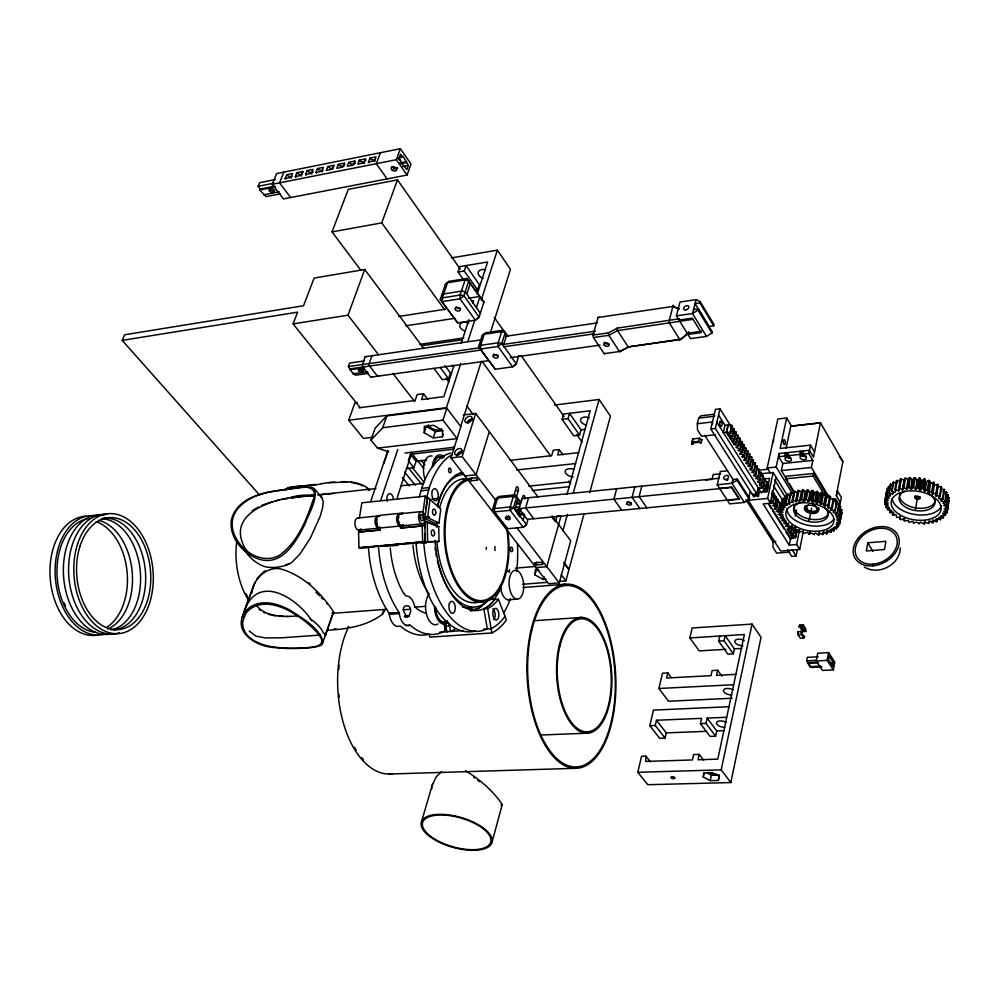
<?xml version="1.0" encoding="UTF-8"?>
<svg xmlns="http://www.w3.org/2000/svg" width="999" height="999" viewBox="0 0 999 999"><rect width="100%" height="100%" fill="white"/><g stroke="black" fill="none" stroke-linecap="round" stroke-linejoin="round"><path stroke-width="1.5" d="M933.653 520.017L933.228 522.652C926.947 519.118 930.569 525.749 924.55 521.977C924.987 527.435 920.017 518.718 919.579 523.913C917.119 522.015 916.12 521.715 913.573 523.314C913.236 518.119 908.141 525.611 908.491 520.404C905.406 520.954 904.407 521.391 903.358 518.631C898.675 522.19 901.872 515.946 898.538 517.282C893.88 518.843 899.387 512.849 893.243 515.359L892.432 514.86L892.969 511.788M424.213 432.729L424.3 426.411L433.504 425.262L442.582 430.482L442.407 436.8L433.241 437.912L424.213 432.729L426.273 426.423L435.289 431.593L442.919 430.656M783.628 500.774L782.117 500.761C781.118 506.193 776.91 513.199 783.004 514.76C778.833 514.51 779.982 516.558 783.441 516.583C775.911 520.029 789.747 517.832 782.642 520.716C791.283 520.966 780.731 524.825 788.711 523.851C785.589 528.796 794.467 523.688 791.295 528.184C796.678 527.01 794.33 531.568 799.512 530.032C798.101 534.79 803.521 529.033 803.596 532.267C804.545 535.476 808.016 529.395 808.616 534.253C810.976 532.367 811.9 533.166 814.322 534.777C815.022 529.045 819.917 539.997 819.442 531.843M424.662 527.909L424.812 522.302A4.583 2.46 84.4 0 1 422.477 525.924L400.337 527.996L400.424 525.024M438.998 541.458L425.137 541.733L424.837 521.353L438.748 526.635L438.998 541.458L423.726 542.045M427.297 522.29L427.597 541.683L364.061 547.602M725.973 649.313L699.213 650.898L689.859 637.924L692.145 627.984L752.035 624.088L761.051 637.312L730.831 782.554L647.839 784.715L637.787 772.289L641.558 756.28L645.928 756.131L645.779 761.425L692.444 759.939L693.631 754.557L699.25 754.37L703.658 760.127M422.215 525.861L422.664 541.795L425.137 541.733L424.712 533.616M368.456 547.502L358.978 547.727L358.591 532.067L380.244 530.044L380.07 527.022M424.975 518.543L435.114 523.389L438.961 523.014L440.784 509.14L427.684 497.34L425.849 508.628M818.88 534.777L818.943 532.904L822.339 534.552L823.226 534.428L822.789 532.43L823.75 532.242L826.473 533.791L827.272 533.578L826.31 531.568L827.184 531.281L830.918 532.33L829.445 530.357L830.206 529.982L834.04 530.706L832.117 528.821L832.729 528.359L836.588 528.746L834.24 526.997L838.149 526.972L836.063 524.325L839.497 524.525L841.857 512.787L840.771 511.788M438.961 523.014L422.652 515.184L425.249 496.128L361.85 502.822L359.515 517.245M892.432 514.86C898.163 511.413 885.214 513.861 891.72 510.951C887.874 508.966 886.188 511.238 889.46 507.742C881.031 507.654 893.556 504.932 885.014 504.345C893.456 502.522 880.918 501.835 886.613 500.749C892.669 500.536 879.42 497.739 889.235 498.014C881.88 493.244 893.581 497.914 890.084 494.855C885.788 491.096 896.378 496.478 892.244 491.246C898.825 495.154 892.382 486.675 898.625 490.909C899.637 489.597 898.563 486.663 902.309 489.86L903.396 489.685L903.034 487.537L907.492 489.135L907.704 487.037L908.703 487C909.927 488.823 912.174 490.109 912.537 487.075L916.245 489.273L917.819 479.957L919.068 478.184L920.179 478.259L918.605 487.587L919.492 489.697L920.678 489.96L922.239 480.644L924.087 478.996L925.099 479.233C925.886 482.205 921.14 489.335 924.999 491.046L926.548 481.718C929.669 478.583 929.245 482.017 930.631 483.154L934.252 482.43L931.917 493.718L935.938 493.444L936.737 493.918L935.376 495.741L939.559 495.829L940.234 496.353L938.411 497.939L939.072 498.588L943.131 499.013L944.629 489.672L940.646 489.26M934.24 482.517L933.453 484.39L934.402 484.927L938.261 484.577L936.737 493.918M431.718 788.935L431.843 787.249M425.224 514.797L425.124 516.371L427.572 498.226L425.249 496.128M444.992 623.201C447.39 625.699 443.431 630.394 446.878 631.78L445.379 623.339M323.301 642.494C319.405 627.297 302.51 618.618 290.284 610.314A43.581 29.371 37.3 0 0 282.655 606.63L280.082 605.656A42.358 29.733 41.5 0 0 248.813 608.116L247.327 609.402A43.594 29.371 37.3 0 0 243.719 613.923C232.979 633.816 259.103 647.577 275.899 647.627A43.744 9.091 5 0 0 284.303 648.314L287.088 648.451A42.47 6.593 2.7 0 0 317.994 646.39L319.243 645.978A43.744 9.091 5 0 0 322.015 644.53L333.604 611.95C321.328 592.994 302.247 574.5 279.72 568.681A33.654 26.923 68.8 0 0 270.554 569.505C262.475 572.027 256.144 578.783 253.296 586.65L242.158 617.245M800.873 499.612L802.422 491.995L798.076 490.484L796.203 499.575L796.69 501.648L792.944 500.249L792.132 500.474L793.144 502.547L788.511 501.785L790.022 503.808L789.272 504.208L786.013 503.096L785.414 503.484L787.399 505.394L783.403 505.057L782.941 505.506L785.339 507.267L781.143 507.804L783.89 509.378L783.616 509.977L780.219 509.79L782.979 512.312L779.707 512.45M798.076 490.484L798.551 492.557L794.018 491.396L792.132 500.474M888.036 491.533L886.575 492.307M546.078 579.208L543.156 579.445L534.927 574.85L535.439 569.517L538.374 569.268M900.286 547.939C899.887 565.009 878.695 575.774 864.31 567.045M251.948 592.882L252.21 590.821M933.228 522.652L932.354 520.579L936.35 521.653L937.124 521.353L935.726 519.318L936.55 518.931L940.521 519.667L938.623 517.719L939.31 517.245L943.318 517.632L940.971 515.821L945.466 515.284L942.719 513.673L943.081 513.061L946.665 513.261L943.818 511.313L947.576 509.94L944.23 508.816L947.464 507.055L943.755 505.531L946.84 504.732L948.313 495.417L945.903 494.418M948.925 500.574L948.838 501.236M907.716 487.799C911.263 484.415 908.403 476.323 904.682 478.996M796.203 499.575L799.462 501.186C801.023 498.913 801.673 499.413 804.67 500.998C803.87 485.889 813.486 487.524 807.791 501.161C812.025 501.048 810.201 492.857 811.912 490.397C818.206 492.257 806.767 505.531 815.883 500.699C815.309 505.819 821.702 498.888 820.366 503.958C821.915 504.832 826.235 501.823 824.175 505.606L827.996 505.344L828.783 505.806L827.597 507.567L832.279 508.166L834.053 499.038L829.844 498.701M946.84 504.732L948.076 494.805M945.466 515.284L945.891 512.637M946.665 513.261L947.089 510.601M947.502 507.942L948.95 497.739L947.389 497.302M946.902 512.699L948.376 503.396L947.339 502.872M947.502 510.526L949.05 500.624M942.906 491.72L946.84 492.495L945.354 501.835L941.333 501.048L941.77 498.389M942.581 498.439L944.092 489.11M940.521 519.667L940.946 517.02M944.942 501.236L946.44 491.908M942.794 518.081L943.218 515.422M943.318 517.632L943.743 514.972M932.367 522.877L932.791 520.229M939.072 498.588L939.709 494.592M939.559 495.829L941.07 486.488L937.799 486.963L936.213 496.316M940.234 496.353L941.745 487.012L941.07 486.488M936.35 521.653L936.787 519.018M937.124 521.353L937.549 518.706M929.569 482.742L928.034 492.07L929.095 492.482L931.83 491.371L933.366 482.03M932.554 489.76L933.216 485.764M932.866 494.255L934.402 484.927M928.92 523.538L929.432 520.454M935.938 493.444L937.462 484.103M925.037 491.008L927.309 489.647L928.858 480.319M928.046 492.032L929.819 480.644M929.145 492.457L930.681 483.129M924.312 523.988L924.824 520.904M920.703 489.922L922.527 488.324L924.087 478.996M923.863 490.721L925.099 479.233M916.258 489.235L917.494 487.5L919.155 478.121M915.421 509.69L917.656 496.428M919.505 489.735L921.066 480.419L920.241 478.346M910.651 488.998L912.237 479.682L910.301 477.684L909.302 477.734L909.09 479.795M911.812 488.998C910.726 473.464 920.454 475.199 915.059 489.16M912.587 487.012L914.185 477.697M913.623 487.062L915.209 477.747M899.849 519.305L900.374 516.233M906.38 489.235L907.979 479.945M907.704 487.037L909.302 477.734M908.803 487.075L910.301 477.684M904.195 521.053L904.719 517.981M898.688 490.934L900.736 481.468M899.562 488.249L901.185 478.958L904.457 480.457M902.359 489.897L903.97 480.606M903.034 487.537L904.644 478.234M903.983 487.4L905.594 478.096M892.744 494.08L893.218 491.433M890.084 512.812L890.621 509.752M894.817 489.847L896.453 480.569L900.311 481.655M895.579 489.535L897.214 480.257M898.7 488.486L900.324 479.195L901.185 478.958M886.687 496.091L888.336 486.838L890.559 486.513M887.05 495.579L888.698 486.326M885.726 506.643L886.275 503.571M885.988 507.242L886.538 504.17M888.735 493.706L890.371 484.453L893.031 484.415M889.247 493.244L890.883 483.991M887.287 509.502L887.824 506.431M891.458 491.608L893.106 482.342L897.015 483.041M892.107 491.221L893.743 481.943M820.354 503.996L822.327 494.105L821.328 492.544L819.242 493.856L817.394 503.009M822.165 494.88L826.598 494.605L824.812 503.721M884.814 501.486L886.513 491.658M885.364 498.701L887.224 488.911L888.81 488.923M884.914 503.746L885.614 499.8M886.088 497.165L886.662 495.129M885.014 504.345L885.726 500.399M867.831 542.807L866.358 550.973L884.465 549.512L885.913 541.308L867.831 542.807L872.876 551.336M430.007 499.425L427.584 517.557L424.488 517.857M833.478 662.886L832.829 666.333L828.446 659.602L829.095 656.156L833.478 662.886L830.356 663.061M833.328 669.867L834.764 662.112L828.596 652.609L817.681 653.234L816.208 660.976L822.439 670.441L833.328 669.867L827.135 660.376L828.596 652.609M804.67 500.998L807.142 489.972M806.53 491.908L805.419 491.895C804.582 489.997 801.498 488.986 802.422 491.995M691.733 443.981L692.856 438.936L699.387 438.199L701.947 439.735L701.186 442.932L698.451 442.332L693.368 442.907L693.194 443.818L691.733 443.981L692.856 438.936M820.604 666.071L809.752 666.658L809.927 665.734M839.585 508.866L841.732 510.002L839.884 519.143L836.238 517.045L839.11 516.283L840.596 506.58L838.785 506.256M836.588 528.746L837.174 525.711M839.11 516.283L840.596 506.58M838.486 526.485L839.073 523.451M839.872 518.531L841.608 509.428M839.784 523.001L841.895 512.212M836.488 495.979L837.474 490.884L841.358 497.465L839.772 505.719L835.651 498.776L835.102 501.598M835.214 510.739L836.425 501.073L835.214 510.739L833.116 512.037L833.628 512.712L837.512 513.474L839.26 504.358L835.464 503.596M830.918 532.33L831.493 529.32M821.94 666.92L811.101 667.494L806.655 660.814L807.317 657.379L818.181 656.768M809.752 666.658L807.841 662.587L817.145 662.075M833.441 531.068L834.028 528.059M837.087 512.899L838.848 503.783M834.04 530.706L834.627 527.684M826.473 533.791L827.047 530.781M831.593 507.654L833.378 498.526M834.652 510.189L831.305 510.327L832.192 505.769M827.272 533.578L827.859 530.569M786.026 448.451L790.758 426.198L820.479 422.827L842.881 461.501L836.275 495.579L840.384 502.547M823.938 503.334L825.736 494.218M824.175 505.606L826.598 494.68M825.112 506.131L826.91 497.015L829.782 496.228L830.569 496.678L828.446 508.116M827.996 505.344L829.782 496.228M823.226 534.428L823.813 531.418M819.517 501.66L821.328 492.544M820.454 501.985L822.264 492.857M821.39 504.408L823.201 495.292M813.611 473.464L825.112 492.694L824.6 495.267L813.086 476.048L813.611 473.464L786.138 476.236L785.601 478.808L794.18 492.794M243.057 616.733L243.993 611.95L255.132 581.98M809.053 521.041L811.65 508.091M813.198 501.948C812.312 487.05 823.039 489.635 816.295 502.684M814.859 500.374L816.683 491.258M815.833 500.611L817.657 491.496M809.59 534.403L810.189 531.393M808.928 501.273L810.763 492.17L811.912 490.397M750.024 492.045L748.201 500.299L780.644 551.036L799.699 549.462L803.358 531.343M812.05 501.698L811.138 499.737L812.911 490.546M792.731 537.687L795.454 536.688L796.116 530.269M795.454 536.688L796.89 529.632M797.14 530.457L795.641 537.799L790.646 538.224L768.718 503.434M803.571 500.998L805.419 491.895M830.057 498.738L811.4 467.482L812.836 460.389L808.753 453.509L810.476 445.142L780.144 448.426L786.675 417.969L777.834 418.993L767.195 467.944L770.479 473.226M799.699 549.462L796.59 544.517L799.662 529.395M807.791 501.161L806.28 499.138L808.129 490.022M787.624 549.887L791.72 556.343L796.103 555.981L797.327 549.887M791.295 528.184L791.895 525.249M797.214 499.5L798.975 490.347M789.098 531.918L791.82 530.906L791.92 527.31M791.82 530.906L792.407 528.084M796.59 544.517L789.222 545.129L790.646 538.224M795.279 516.121L796.515 510.127M799.5 501.223L801.36 492.132M790.908 534.802L793.643 533.803L794.305 527.385M800.636 499.1L802.497 490.01M793.643 533.803L794.792 528.159M795.179 530.269L795.803 527.272M801.585 499.063L803.446 489.96M800.723 456.206L801.385 452.997L800.349 451.261L799.687 454.47L800.723 456.206A3.272 1.923 11.2 0 0 801.697 459.253A3.272 1.923 11.2 0 0 806.318 458.766A3.272 1.923 11.2 0 0 803.745 455.894L802.697 454.158L803.371 450.936M793.206 498.314L793.83 495.292M787.811 525.961L788.436 522.964M792.944 500.249L794.817 491.171M795.704 501.848L797.577 492.769M785.414 503.484L787.312 494.418L791.096 495.117M786.013 503.096L787.899 494.043M788.511 501.785L790.396 492.719L794.093 493.743M789.21 501.486L791.108 492.42M793.144 538.349L787.274 529.02L789.997 528.009L789.51 527.222L785.439 526.111L788.174 525.099L787.687 524.313L783.616 523.189L786.35 522.177L785.851 521.391L781.767 520.267L784.502 519.243L784.015 518.456L779.932 517.332L782.667 516.308L782.167 515.509L778.071 514.385L780.818 513.349L780.319 512.562L776.223 511.438L778.958 510.402L779.957 502.509L777.509 502.21M778.958 510.402L779.957 502.509M780.319 512.562L783.041 498.763L784.902 498.426M781.455 507.305L783.353 498.264M782.941 505.506L784.839 496.453L787.374 496.428M783.403 505.057L785.301 496.003M787.712 480.981L781.33 470.566L782.829 463.511L778.671 456.705L779.357 453.496M785.701 457.792L784.652 456.068L785.326 452.859L786.375 454.595L785.701 457.792A3.259 1.911 11.5 0 0 786.688 460.826A3.259 1.911 11.5 0 0 791.27 460.339A3.259 1.911 11.5 0 0 788.698 457.48L787.649 455.744L788.323 452.547M778.458 509.602L774.787 509.153L774.362 508.479L777.097 507.43L776.598 506.63L772.489 505.506L775.236 504.458L776.248 496.553L773.788 496.253M775.236 504.458L776.248 496.553M774.787 509.153L775.386 506.318M704.045 772.801L703.159 776.86L710.214 780.656L718.293 780.444L719.155 776.36M776.598 506.63L778.109 499.525L775.649 499.238M730.831 782.554L721.203 769.854L752.035 624.088M777.097 507.43L778.109 499.525M792.382 493.394L776.161 467.02L779.058 453.534L809.415 450.287L813.498 457.167L820.479 422.827L790.758 426.198M710.214 780.656L711.363 775.236L706.68 772.702M771.79 497.052L772.502 490.559M789.222 545.129L763.149 503.946L770.629 503.246L776.161 477.322M774.737 503.658L770.616 502.522L773.363 501.473L774.375 493.556L771.915 493.269M773.363 501.473L774.375 493.556M766.27 484.24L768.743 484.527L767.207 491.645L763.498 491.208L763.061 490.521L765.821 489.435L766.857 481.493L764.385 481.206M765.821 489.435L766.857 481.493M728.983 706.718L653.483 710.102L649.825 725.699L659.652 738.298L665.072 738.099L655.257 725.474L656.48 720.254L701.598 718.343L700.436 723.626L710.027 736.4L715.584 736.188L716.708 730.931L707.18 718.106L726.723 717.282M733.303 653.833L734.377 648.826L725.199 635.714L724.1 640.746L733.303 653.833L727.859 654.158L718.631 641.083L719.742 636.051M770.629 503.246L767.607 498.439L773.176 472.49L761.313 473.701M752.359 494.393L756.83 493.956L758.179 487.787L763.923 486.413L759.252 484.453L762.012 483.366L763.049 475.412L760.726 475.137M762.012 483.366L763.049 475.412M762.212 485.339L761.6 488.186L758.616 488.474L757.267 494.655L752.796 495.092M763.411 485.589L764.959 478.459L762.637 478.184M773.139 442.445L773.775 439.523M763.923 486.413L764.959 478.459M763.498 491.208L764.11 488.361M761.5 482.554L757.779 482.105L757.342 481.406L760.102 480.319L759.59 479.495L755.419 478.359L758.179 477.26L759.228 469.293L756.905 469.018M758.179 477.26L759.228 469.293M699.25 754.37L698.064 759.764L717.806 759.128L744.367 634.515L689.859 637.924M715.584 736.188L706.018 723.401L707.18 718.106M732.105 698.251L668.543 701.236L658.878 688.498L662.462 673.239L667.832 672.939L666.645 678.021L711.001 675.674L712.137 670.541L717.644 670.242L716.52 675.386L735.876 674.362M759.59 479.495L761.151 472.352L758.815 472.09M760.102 480.319L761.151 472.352M759.914 485.177L760.539 482.33M757.667 476.436L753.933 475.999L753.496 475.287L756.255 474.188L755.744 473.364L751.56 472.215L754.32 471.116L755.394 463.124L753.046 462.862M754.32 471.116L755.394 463.124M755.744 473.364L757.317 466.221L754.982 465.946M756.255 474.188L757.317 466.221M753.808 470.279L750.062 469.842L749.625 469.13L752.384 468.019L751.872 467.195L747.677 466.046L750.449 464.922L749.924 464.098L751.523 456.93L749.175 456.655M750.449 464.922L752.035 457.767L751.523 456.93M751.872 467.195L753.458 460.039L751.111 459.765M752.384 468.019L753.458 460.039M749.924 464.098L746.178 463.661L745.729 462.937L748.501 461.813L743.768 459.827L746.54 458.703L746.016 457.867L741.807 456.705L744.58 455.569L746.191 448.401L743.318 447.29M744.442 460.576L745.092 457.704M746.016 457.867L747.627 450.686L745.279 450.424M746.54 458.703L748.151 451.536L747.627 450.686M747.976 460.976L749.575 453.821L747.227 453.546M748.501 461.813L750.099 454.657L749.575 453.821M744.58 455.569L739.834 453.583L742.619 452.435L742.082 451.598L737.861 450.437L740.646 449.288L742.269 442.107L739.385 440.996M740.284 454.295L740.933 451.423M740.509 454.32L741.158 451.461M742.082 451.598L743.706 444.418L740.172 444.006M742.619 452.435L744.23 445.254L743.706 444.418M748.476 498.164L737.037 480.257L737.299 479.095L732.854 479.545L731.992 483.304L744.305 502.46L749.287 499.45M742.482 457.455L743.131 454.582M744.055 454.732L745.666 447.552M733.89 444.118L736.675 442.969L738.323 435.776L735.414 434.652M740.646 449.288L735.876 447.29L738.661 446.128L738.136 445.279L739.772 438.099L737.399 437.824M738.661 446.128L740.296 438.948L739.772 438.099M740.109 448.439L741.745 441.258M729.894 437.774L732.692 436.6L734.34 429.408L733.803 428.546L730.244 428.146M665.072 738.099L666.258 732.891L656.48 720.254M731.892 440.959L734.69 439.785L734.153 438.936L735.801 431.743L732.242 431.331M734.69 439.785L736.338 432.592L735.801 431.743M736.675 442.969L736.138 442.12L737.786 434.927M729.02 432.43L728.346 435.314L732.155 435.739L732.692 436.6M744.305 502.46L729.632 503.858L727.359 500.362L739.535 499.175L731.78 487.125L719.542 488.336L717.232 484.79L720.304 471.516L727.659 470.754M728.583 435.339L729.245 432.467M727.884 434.577L730.681 433.404L730.144 432.542L731.805 425.337L724.974 425.262L718.543 415.01M730.681 433.404L732.342 426.198L731.805 425.337M731.018 435.626L730.356 438.499L734.153 438.936M730.581 438.524L731.243 435.651M732.155 435.739L733.803 428.546M712.2 478.683L713.161 474.562L720.691 473.788M724.974 425.262L723.301 432.455L730.144 432.542M728.009 424.912L726.335 432.117L734.352 444.855L738.136 445.279M726.573 432.142L728.246 424.937M758.466 496.54L715.359 428.471L720.004 408.803L715.459 409.353L710.789 428.996L753.995 496.978M437.624 506.618L439.385 500.099A69.543 35.939 84.8 0 1 461.513 472.602M692.082 442.132L698.626 441.396L699.387 438.199M715.209 434.715L701.598 436.263L697.514 429.907L697.314 423.726L698.676 418.106L700.923 415.796L714.51 414.198M693.194 443.818L693.706 441.695M426.623 497.714L429.358 487.537A90.272 46.666 84.8 0 1 452.46 454.445M419.243 497.252L421.69 488.361A90.097 46.841 84.8 0 1 450.786 452.997M688.623 331.668L687.911 334.44L690.496 338.624L706.468 336.413L711.95 333.054L712.25 331.843L698.351 308.891L693.506 309.603M713.723 325.786L699.874 302.834L695.029 303.534L708.915 326.473L713.723 325.786L714.023 324.588L700.174 301.623L696.016 299.65L679.982 302.023L676.423 315.846L679.045 320.092L692.382 318.182L701.186 332.592L687.911 334.44M676.423 315.846L692.507 313.524L698.039 310.115L698.351 308.891M699.874 302.834L700.174 301.623M696.016 299.65L692.507 313.524L706.468 336.413M703.159 776.86L704.183 772.826L712.299 772.602L719.367 776.423L718.293 780.444M641.808 486.163L639.135 496.653L646.89 507.829M681.031 339.148L628.184 346.915L619.492 351.573L608.828 335.327L608.466 332.867L617.22 328.159L679.395 318.743L679.757 321.241L687.212 333.316L701.523 331.243L700.486 331.456M913.398 479.682L912.237 479.682M634.79 486.875L632.092 497.365L639.884 508.503M678.895 308.466L672.876 306.481L669.18 320.704L669.555 323.189L679.882 339.772L688.261 333.104L680.931 339.548L628.184 346.915L617.582 330.619L617.22 328.159M616.658 488.736L613.91 499.175L621.765 510.252M432.142 785.539L436.026 777.097L441.62 771.515M559.69 581.356L565.896 580.856L568.931 569.617L564.273 563.473M584.053 513.723L569.03 569.268L563.761 562.325M589.735 492.707L610.439 416.146L599.075 399.463L554.47 405.07M460.726 363.511L446.441 407.679L460.864 426.673L450.961 457.904L548.538 583.716L559.265 582.867L570.729 540.796L552.072 515.796M492.057 842.132L502.26 804.495C493.069 790.833 479.632 779.232 465.409 770.778M562.912 530.706L567.432 514.31M573.189 493.431L599.075 399.463M543.156 579.445L543.956 576.56M560.801 516.72L546.815 566.695L536.026 567.594M567.007 494.33L590.184 410.776L563.586 414.048L562.087 419.318L573.713 435.789L579.582 435.102L581.056 429.832L569.492 413.324L567.994 418.606L579.582 435.102M536.038 564.959L534.378 562.799L541.333 562.212L542.994 564.373L536.038 564.959L536.85 562.1M534.927 574.85L536.55 569.068L538.898 570.379M629.27 346.703L620.579 351.348L604.133 353.683L593.406 337.512L593.044 335.065L598.014 317.482L599.125 317.295M830.544 496.765L829.407 498.414M510.064 460.352L551.71 455.656L553.246 450.262L559.203 449.587L557.667 454.982L578.571 452.634M528.021 519.305L526.51 524.575L523.164 527.285L507.455 528.771L492.495 509.69L495.641 499.163L498.976 496.453L514.722 494.83L520.729 502.41M528.583 497.739L525.636 507.967L533.791 518.743M523.114 520.142L524.637 514.86M521.203 501.91L522.814 496.378A2.348 1.161 84.2 0 1 524.4 495.891A2.348 1.161 84.2 0 1 524.9 499.163M519.405 517.032L520.142 514.497M514.922 509.39L518.006 498.813M518.993 508.628L731.518 487.45L738.91 498.938L527.185 519.38L518.993 508.628L521.965 498.414L719.105 478.259M520.516 502.485L514.722 494.83L513.311 496.378L510.202 506.955L510.177 510.327L523.164 527.285L526.51 524.575L513.536 507.592L510.202 506.955L494.418 508.541L492.495 509.69L507.455 528.771M513.786 495.954L516.221 487.649A2.36 1.174 84 0 1 517.832 487.162A2.36 1.174 84 0 1 518.331 490.447L516.308 497.377M507.892 518.156L508.628 515.634M421.453 821.94L432.617 783.803M498.976 496.453L497.564 498.002L494.418 508.541L494.38 511.888L510.177 510.327L513.536 507.592L516.633 497.015L513.311 496.378L497.564 498.002L495.641 499.163M518.843 355.544L516.296 363.861L512.599 366.858L495.254 369.23L478.583 346.803L482.117 335.726L485.814 332.742L503.196 330.182L506.83 334.503L503.359 345.629M252.66 588.711L253.296 586.65M470.879 480.806L469.055 478.459L476.198 477.684L478.022 480.032L470.879 480.806L471.778 477.897M489.298 431.705L476.073 474.737L464.972 475.961M782.117 500.761L782.979 501.823M495.879 500.487L462.125 456.618L475.674 413.436L463.436 414.972M454.283 446.328L453.359 449.25L410.414 454.283L408.304 460.676L413.936 467.744L406.306 468.606M460.676 426.436L481.343 361.226M490.734 331.581L510.464 269.343L497.39 250.15L451.423 257.904M437.924 498.426L431.843 498.951M432.23 491.158A6.069 3.209 84 0 1 437.862 492.307A6.069 3.209 84 0 1 435.202 500.736A6.069 3.209 84 0 1 432.23 491.158L432.242 491.146M442.407 436.8L443.219 434.265M467.869 341.421L474.537 320.816M481.206 300.2L497.39 250.15M377.535 448.164L457.08 438.611L442.957 420.154L446.828 408.179L386.775 415.909L375.025 428.334L370.991 440.072L377.535 448.164L388.723 451.835M327.959 630.157C346.778 629.295 367.02 625.973 382.317 614.298L383.516 610.589M483.978 302.035L479.108 317.12L475.324 320.192L457.704 322.852L440.297 299.45L445.367 284.39L449.163 281.331L466.783 278.471L483.978 302.035L479.208 296.116M453.946 365.572L443.843 396.64L421.528 399.588L423.476 393.706L417.132 394.555L415.172 400.424L358.966 407.829M461.176 343.369L468.868 319.692M477.06 294.543L487.649 261.988L459.89 266.596L458.079 271.99L463.436 279.57M433.241 437.912L435.289 431.593M476.411 307.617L480.032 296.428L468.331 298.264M472.764 303.309L473.638 300.624L471.441 300.974M433.953 368.456L442.37 379.67L448.638 378.821L450.499 373.114L444.917 365.609M477.584 289.947L479.333 284.565L466.046 265.572L464.248 270.979L477.584 289.947L474.513 290.434M466.808 294.068L470.492 282.867M413.936 467.744L416.034 461.351L410.414 454.283M411.788 452.597L397.402 497.177A13.362 7.305 83.9 0 1 397.614 498.901M380.681 500.499L397.789 449.45M325.312 635.626L333.429 612.237M370.679 501.56L387.887 450.636M383.828 463.511L387.999 451.148M370.991 440.072L382.742 427.709L386.775 415.909M372.714 437.262L363.449 438.411L348.713 420.254L354.87 402.859L357.317 402.535M938.261 484.577L937.549 485.726M366.408 356.506L365.159 356.73L362.362 364.623L362.724 366.92L370.766 377.172L488.736 360.676M367.782 371.803L353.122 373.876L353.446 372.939L355.257 375.224L368.444 373.364M333.604 611.95L331.993 613.261M353.122 373.876L348.401 366.546L349.662 363.049L364.323 360.939M407.043 175.05L411.026 164.048L400.399 148.714L276.648 173.564L272.277 184.291L283.416 198.938L407.043 175.05L396.341 159.715L400.399 148.714M402.56 157.093L400.562 154.208L399.051 158.317L401.061 161.201L400.686 162.2L406.88 169.555L408.366 165.459L402.922 156.106L402.56 157.093L398.289 157.942M378.484 354.707L348.002 315.209L364.71 269.493L314.098 278.072L303.546 305.731L124.638 334.777L122.203 340.372L259.678 495.129M444.705 309.777L381.743 222.889L397.465 179.882L348.264 189.348L332.043 231.905L360.989 270.504M374.937 161.463A3.696 2.398 22 0 0 374.575 160.789L376.061 156.831L369.955 158.042L368.469 162A3.696 2.398 22 0 0 369.043 162.637M380.419 152.722L376.311 163.686L387.088 178.896M887.224 488.911L888.061 489.997M363.898 162.912L365.397 158.953L359.34 160.165L357.829 164.111L363.898 162.912A3.696 2.385 22.1 0 1 364.273 163.586M354.807 161.076L353.296 165.022L347.265 166.221L348.776 162.275L354.807 161.076A3.671 2.373 22.3 0 1 355.169 161.751M360.102 407.555L293.082 323.876L297.565 312.163L122.203 340.372M344.268 163.187L342.757 167.12L336.763 168.307L338.286 164.385L344.268 163.187A3.671 2.36 22.5 0 1 344.78 164.523M333.803 165.272L332.267 169.206L326.311 170.392L327.847 166.471L333.803 165.272A3.659 2.335 22.7 0 1 334.178 165.946M322.227 171.94A3.659 2.323 22.8 0 0 321.853 171.279L323.389 167.357L317.47 168.544L315.921 172.452A3.659 2.323 22.8 0 0 316.496 173.077M311.863 174.001A3.646 2.31 23 0 0 311.488 173.339L313.037 169.43L307.155 170.604L305.594 174.513A3.646 2.31 23 0 0 306.181 175.137M295.904 177.173A3.634 2.298 23.1 0 1 295.329 176.548L296.89 172.652L302.747 171.491A3.634 2.298 23.2 0 1 303.122 172.153M301.573 176.049A3.634 2.298 23.1 0 0 301.186 175.387L302.747 171.491M291.333 178.084A3.634 2.285 23.3 0 0 290.946 177.422L292.507 173.526L286.688 174.7L285.115 178.584A3.634 2.285 23.3 0 0 285.702 179.196M283.878 172.115L279.52 182.854L290.634 197.552M274.575 186.201L260.215 189.036L259.815 190.01L266.034 196.616L280.369 193.818M260.215 189.036L258.117 186.301L259.603 182.692L275.399 179.545M502.235 804.57L500.961 805.069M810.763 492.17L809.627 492.057M245.642 607.33C261.101 573.776 298.426 599.812 311.788 620.679M917.819 479.957L916.645 479.845M834.053 499.038L833.391 499.787M382.317 614.298L383.516 612.512A37.038 24.55 -41.6 0 0 385.252 609.315M435.139 541.82L435.04 540.584A69.543 35.939 84.8 0 0 456.943 601.048A69.543 35.939 84.8 0 0 493.094 601.423L499.762 590.659A69.543 35.939 84.8 0 0 501.136 587.437M504.994 616.296L504.233 617.382A90.372 46.578 84.8 0 1 491.121 628.658L483.354 629.195M429.27 634.328L429.77 637.137L491.87 632.954A94.818 48.876 84.8 0 0 505.606 621.078L506.406 619.942L498.401 599.213L497.802 600.037A69.618 35.877 84.8 0 1 487.637 608.591L483.853 608.866L487.337 628.92M798.875 626.398L802.322 626.173L803.271 624.862L805.656 628.508L805.768 631.443L802.334 631.668L799.887 626.56L799.412 627.21L798.875 626.398L799.824 625.087L803.271 624.862M799.412 627.21L803.333 626.348L805.768 631.443M803.783 638.099L804.732 636.775L801.872 633.791L801.273 631.518L797.826 631.73L797.939 634.665L800.336 638.299L803.783 638.099L801.385 634.452L801.273 631.518M408.891 616.133C416.82 601.473 394.992 602.884 407.267 616.745L408.891 616.133L404.695 616.358M256.593 579.295L261.251 573.938M832.242 508.241L830.631 509.69L831.305 510.327M922.239 480.644L921.066 480.419M714.622 415.472L713.798 416.333L698.676 418.106M836.912 501.685L836.101 502.272M503.196 330.182L501.623 331.668L498.139 342.794L498.089 346.478L512.599 366.858L516.296 363.861L501.823 343.456L498.139 342.794L480.694 345.304L478.583 346.803L495.254 369.23M944.629 489.672L943.518 490.447M485.814 332.742L482.117 335.726M449.163 281.331L445.367 284.39M917.494 487.5L918.668 487.674M819.205 493.893L818.106 493.581M441.608 295.542L443.731 293.943L461.413 291.121L465.184 291.795L480.382 313.211M926.548 481.718L925.424 481.393M252.21 510.676L258.379 506.955M943.056 499.075L940.796 500.387L941.333 501.048M839.26 504.358L838.186 504.895M243.806 549.088C248.901 557.255 256.656 564.335 266.059 566.97A53.159 33.392 -41.1 0 0 286.663 565.122L291.658 562.537L299.95 554.07L310.402 538.011L320.067 516.57L322.577 507.954L323.251 501.535L321.865 497.539L314.26 488.673L311.688 487.325L304.545 487.262L284.64 489.485M262.812 572.439L265.372 570.754M946.84 492.495L945.678 493.056M737.037 480.257L731.992 483.304L717.232 484.79M446.391 630.169A89.211 47.665 84.8 0 1 410.364 625.399L409.49 625.424A14.923 8.117 85.9 0 1 399.3 613.723L398.901 612.212A89.211 47.665 84.8 0 1 378.409 545.791M837.424 513.523C833.303 514.51 836.113 515.709 838.848 515.696M945.254 501.885C940.958 502.859 943.618 504.158 946.59 504.133M287.712 487.724L315.921 484.365M948.213 495.454L946.99 495.829M261.613 505.407L272.452 501.598M841.732 510.002L840.359 510.277M948.913 498.376L948.95 497.739M290.934 497.989L308.416 495.941M270.404 491.92C251.935 494.742 227.747 507.892 232.854 530.094C237.562 548.888 260.177 565.372 278.983 555.556C296.928 543.006 305.956 521.366 312.625 501.248C319.505 486.7 305.594 485.427 294.705 488.361M274.987 500.936L278.921 500.049M604.133 353.683L605.232 353.459M619.492 351.573L620.579 351.348M285.115 178.584L290.946 177.422M295.329 176.548L301.186 175.387M305.594 174.513L311.488 173.339M315.921 172.452L321.853 171.279M368.469 162L374.575 160.789M258.117 186.301L273.926 183.167M272.277 184.291L396.341 159.715M259.815 190.01L275.624 186.888M399.625 162.999L406.743 161.601M400.686 163.711L406.381 162.587M394.143 168.244L396.99 167.682M402.672 166.571L408.366 165.459M393.481 168.931L397.752 168.094M263.549 194.855L279.333 191.771M370.766 377.172L372.003 376.935M378.758 375.986L377.522 376.223L369.505 365.946L369.143 363.648L371.928 355.744L373.176 355.532M839.884 519.143L836.85 519.555L836.9 520.217L840.122 521.878L836.663 522.639L839.684 523.988M332.043 231.905L381.743 222.889M281.631 499.488L284.141 499.05M781.717 503.396L781.705 504.045M271.154 491.783L292.457 488.611M841.857 512.787L840.384 512.912M458.079 271.99L464.248 270.979M293.082 323.876L348.002 315.209M285.389 498.838L287.774 498.464M398.826 316.446L445.654 309.178M405.806 325.799L454.77 318.331M284.378 489.522C264.31 492.182 236.426 497.127 231.293 520.529C229.158 538.024 243.369 553.908 259.153 559.24C282.767 566.508 296.691 540.796 305.319 523.251C309.128 512.387 317.769 500.412 314.26 488.673M328.184 482.729L347.302 482.042M598.014 317.482L673.925 306.293L673.226 305.145M419.705 344.38L463.861 337.899M421.366 345.754L462.35 339.76M365.159 356.73L482.554 339.635M505.594 336.288L597.352 322.889M321.578 483.678L328.484 482.604M348.401 366.546L479.982 347.739M503.071 344.43L595.429 331.168M693.081 319.33L617.582 330.619L608.828 335.327L593.406 337.512M350.224 368.856L481.88 349.887M503.434 346.803L594.255 333.828M593.044 335.065L608.466 332.867M349.887 369.792L364.56 367.694M347.752 627.097L348.738 626.96M510.364 357.654L599.949 345.142M317.557 495.005L334.066 493.444M322.065 483.528C310.552 487.012 296.253 484.602 285.876 488.723L286.214 489.922M348.713 420.254L446.441 407.679M382.742 427.709L442.957 420.154M562.087 419.318L567.994 418.606M581.056 429.832L585.464 429.308M404.995 453.047L454.52 447.215M697.314 423.726L712.462 421.965L712.537 424.25M416.034 461.351L426.748 460.114M450.961 457.904L462.125 456.618M710.789 428.996L715.359 428.471M700.486 439.897L701.947 439.735M516.595 470.017L575.549 463.548M295.704 497.277L300.324 496.778M304.957 496.266L308.042 495.929M320.379 494.592L375.899 488.536M400.574 485.851L423.701 483.329M462.25 479.12L466.883 478.621M309.478 495.966L313.936 495.479L311.438 495.242A51.886 26.773 19 0 0 291.134 497.452M246.978 551.386C219.58 509.453 284.678 495.054 313.449 495.604L311.576 495.204M421.69 488.361L429.358 487.537M420.966 490.809L428.633 489.985M333.916 629.058L336.026 628.833M778.671 456.705L784.652 456.068M787.649 455.744L799.687 454.47M802.697 454.158L808.753 453.509M528.658 486.176L570.342 481.793M515.621 490.734L518.331 490.447M782.829 463.511L812.836 460.389M532.242 490.546L569.118 486.713M767.195 467.944L776.161 467.02M759.19 470.167L768.081 469.243M781.33 470.566L811.4 467.482M705.531 480.057L712.087 479.395M760.364 475.999L762.886 475.736M357.779 518.031L377.872 515.984M400.761 513.673L421.353 511.575M320.567 635.027L281.98 637.799L265.309 637.949L255.869 636.151L249.226 630.993M762.15 479.095L769.592 478.334L766.708 491.683L759.252 492.42L758.516 495.804L753.446 496.291M516.433 503.946L520.741 503.508M419.705 515.472L422.652 515.184M785.601 478.808L813.086 476.048M515.434 507.392L519.742 506.955M421.865 517.707L429.545 516.945M515.534 509.552L521.278 508.978M515.259 510.477L521.016 509.902M517.994 514.048L523.738 513.486M358.791 530.082L378.908 528.109M400.524 525.986L380.169 527.984A6.081 3.359 84.3 0 1 376.248 521.303A6.081 3.359 84.3 0 1 380.032 516.021M401.798 525.861L422.39 523.838A6.156 3.297 84.3 0 0 424.45 514.485A6.156 3.297 84.3 0 0 418.743 514.797A6.156 3.297 84.3 0 0 422.39 523.838M518.356 515.284L524.1 514.722M358.591 532.067L379.982 529.982M402.06 527.922L421.016 526.073M436.188 526.885L438.748 526.635M559.989 515.946L556.98 516.233L555.432 521.79L552.634 518.056M748.201 500.299L767.607 498.439M358.978 547.727L422.664 541.795M361.526 547.664L425.137 541.733M397.565 544.08L397.664 545.304L378.484 546.266M422.227 543.019L426.81 542.594L419.655 542.744M804.632 508.566L807.579 508.291M286.001 564.535L289.023 564.26M292.195 497.814L293.881 497.664M745.928 499.6L772.864 541.645L775.761 541.408M515.422 568.156L535.339 566.483M789.747 552.072L776.698 553.146L773.076 547.514L772.864 541.645M522.489 584.315L547.29 582.342M523.114 587.524L564.984 584.228M488.973 599.45L494.967 599M488.861 599.612L494.917 599.075M498.401 599.213L494.63 599.487L494.043 600.324A69.543 35.939 84.8 0 1 483.853 608.866M507.992 599.8L516.733 599.138A14.486 7.255 85.4 0 0 522.552 578.409A14.486 7.255 85.4 0 0 509.89 576.61A14.486 7.255 85.4 0 0 516.733 599.138M332.642 613.361L386.8 609.265M414.647 607.155L425.474 606.343M474.987 602.584L482.729 601.997M403.109 609.79L410.214 609.253M368.369 546.74A88.973 47.89 84.8 0 0 388.911 612.961L399.163 612.574M389.285 614.335L399.288 613.598M470.079 610.027L477.185 608.878L479.97 607.454A69.406 36.076 84.8 0 0 482.042 605.806M405.045 615.896L409.315 615.584M404.395 616.595L408.666 616.283M405.07 616.87L408.179 616.595M297.827 615.983L289.485 616.371M405.806 625.424L410.077 625.124M445.879 626.161L449.575 625.911M533.366 620.791L581.605 617.419M439.897 632.167L463.174 630.581M329.22 482.492L334.877 482.117M308.991 496.091L314.073 495.916M801.747 629.395L805.182 629.183M801.797 630.844L805.244 630.631M797.939 634.665L801.385 634.452M718.631 641.083L724.1 640.746M841.108 515.447L840.396 514.385M734.377 648.826L741.72 648.388M806.655 660.814L815.971 660.302M816.208 660.976L827.135 660.376M807.667 663.511L818.518 662.911M341.246 481.73C351.211 481.381 362.575 482.692 369.955 490.159M658.878 688.498L733.666 684.727M649.825 725.699L655.257 725.474M700.436 723.626L706.018 723.401M541.421 735.002L588.099 733.154M666.258 732.891L706.518 731.318M716.708 730.931L724.188 730.631M388.923 774.038L575.212 768.318A92.233 44.268 86.7 0 0 607.916 630.644A92.233 44.268 86.7 0 0 531.106 629.67A92.233 44.268 86.7 0 0 575.212 768.318M637.787 772.289L721.203 769.854M711.363 775.236L719.442 775.012M286.8 616.533L289.698 616.47M386.051 545.554L397.664 545.304M367.819 547.252L370.741 547.19M407.667 543.543L417.732 543.331M836.288 501.061L832.766 500.899M287.937 616.408C276.735 616.321 263.424 614.909 256.318 605.107M283.953 616.495L278.371 616.158M805.294 499.075L806.28 499.138M732.354 441.683L736.138 442.12M765.309 488.623L761.163 487.487M770.404 500.374L772.864 500.674M779.37 505.169L781.805 505.469M787.687 529.682L791.333 530.132M795.791 531.443L798.201 531.743M789.51 532.579L793.156 533.029M791.333 535.464L794.967 535.914M813.898 492.632L815.022 492.844M810.077 499.512L811.138 499.737M275.687 615.846L272.065 615.197M351.011 482.33L358.229 483.966M922.527 488.324L923.538 488.573M268.244 614.185L270.604 614.835M927.309 489.647L928.271 489.972M423.576 520.317L435.015 525.212M825.948 496.528L826.91 497.015M672.876 306.481L679.083 309.203M358.928 484.165L362.799 485.914M931.83 491.371L932.716 491.77M263.861 612.424L264.86 612.911M379.87 515.347L402.734 513.024A4.583 2.485 84.3 0 1 403.047 513.299M698.626 441.396L701.186 442.932M783.965 499.363L783.041 498.763M310.202 618.943L311.963 620.117A38.849 18.444 18.8 0 1 322.852 631.942L325.624 635.364M825.112 492.694L825.336 492.844A16.146 9.216 11 0 1 828.646 496.378M446.878 631.78L445.504 630.831L443.943 623.339M320.329 496.403L321.865 497.539M259.203 609.552L260.065 610.189M473.626 777.16L474.725 777.996M479.52 781.693L477.597 780.132M785.626 497.115L784.839 496.453M891.158 485.127L890.371 484.453M366.708 488.361L368.818 490.309M308.691 582.704L310.514 584.39M318.344 594.567L319.618 595.779M315.971 592.27L317.844 594.043M321.291 597.477L322.877 599.1M787.936 495.129L787.312 494.418M893.718 483.066L893.106 482.342M842.881 461.501L839.447 456.605M402.36 477.447L409.19 485.901M404.508 471.928L415.222 485.239M408.678 468.194L421.303 483.953M412.038 467.157L423.701 481.768M645.928 756.131L650.461 761.812M411.188 452.622L423.776 468.481M421.029 460.127L424.9 465.022M326.96 603.546L327.485 604.208M392.769 373.214L414.685 401.598M516.633 527.46L559.265 582.867M497.564 498.002L498.251 498.901M423.476 393.706L427.922 399.538M561.213 574.737L565.896 580.856M513.311 496.378L513.998 497.277M517.182 501.473L518.993 503.871M364.71 269.493L423.613 348.239M446.053 378.234L448.851 381.98M466.62 405.731L473.164 414.485M475.674 413.436L538.224 497.252M440.247 367.582L448.638 378.821M667.832 672.939L671.316 677.597M482.117 361.401L550.561 455.844M568.806 481.031L570.641 483.553M457.704 322.852L440.297 299.45L442.407 297.864L460.114 295.055L463.898 295.716L479.108 317.12L475.324 320.192L460.064 298.813L460.114 295.055L465.122 279.92L466.783 278.471L468.556 280.994M559.203 449.587L562.824 454.632M717.644 670.242L721.89 676.148M397.465 179.882L460.202 268.993M470.342 283.516L476.548 292.332M494.255 317.382L507.704 336.476M521.153 355.569L564.173 416.683M576.71 434.503L582.092 442.145M797.826 631.73L798.426 634.003M802.322 626.173L802.859 626.997M799.824 625.087L801.423 627.509M790.434 492.807L790.846 493.456M719.73 488.623L727.172 500.074M704.682 435.227L733.303 479.895M737.299 479.095L749.55 498.289M792.007 549.525L796.103 555.981M716.845 422.215L761.438 492.957M768.78 504.595L771.228 508.479M772.851 511.063L784.265 529.17M785.901 531.755L790.796 539.51M403.696 593.394L405.906 595.966A14.923 8.117 85.9 0 1 414.597 606.081L416.783 608.641A68.719 36.713 84.8 0 0 426.448 613.349M770.978 497.677L771.49 498.476M772.377 491.421L781.255 505.631M720.004 408.803L736.288 434.865M739.535 440.072L744.417 447.889M752.559 460.914L761.513 475.237M773.576 485.826L783.228 501.361M774.562 479.832L786.013 498.314M773.176 472.49L787.612 495.841M789.31 483.591L794.505 492.657M698.039 310.115L711.95 333.054M896.478 480.656L896.877 481.331M786.675 417.969L791.445 425.986M810.476 445.142L814.535 452.035M468.818 606.643L470.504 609.752M900.336 479.283L900.636 480.169M449.075 623.076L450.574 631.53L452.51 630.569A89.398 47.502 84.8 0 0 455.332 628.771M487.637 608.591L491.87 632.954M389.16 613.324L389.298 614.46A14.885 8.154 85.9 0 0 399.525 626.136L400.412 626.111A88.973 47.89 84.8 0 0 428.696 634.29M802.209 628.721L802.334 631.668M630.644 502.784A2.522 1.411 14.4 0 1 627.709 501.898M392.108 773.875A87.787 48.464 87.3 0 1 343.569 723.738A87.787 48.464 87.3 0 1 348.751 626.46M363.411 759.64A86.476 47.74 87.3 0 1 361.563 757.529M356.293 750.349A86.476 47.74 87.3 0 1 354.458 747.339M339.21 697.152A86.476 47.74 87.3 0 1 338.936 694.243M338.811 669.517A86.476 47.74 87.3 0 1 339.21 665.247M248.614 600.237A58.791 35.015 84.9 0 1 236.651 542.195M507.792 531.256A62.2 32.018 84.7 0 1 485.327 601.485A62.2 32.018 84.7 0 1 445.417 548.938A62.2 32.018 84.7 0 1 467.907 478.721M247.477 596.428A57.393 34.178 84.9 0 1 245.866 593.456M506.481 527.647A60.727 31.244 84.7 0 1 486.463 599.587A60.727 31.244 84.7 0 1 446.391 550.024A60.727 31.244 84.7 0 1 468.131 480.182M509.89 599.575A14.461 7.28 85.5 0 1 500.374 585.551M505.519 571.216A14.461 7.28 85.5 0 1 509.328 571.828M586.65 425.187A6.743 3.946 15.4 0 1 580.669 419.293A6.743 3.946 15.4 0 1 589.285 417.807M573.126 476.96A6.856 3.871 15.5 0 1 565.159 471.328A6.856 3.871 15.5 0 1 573.988 469.468M520.029 511.213A2.435 1.336 16.2 0 1 518.469 512.112A2.435 1.336 16.2 0 1 515.909 511.238M516.121 510.776A2.448 1.324 16.2 0 1 519.53 512.375A2.448 1.324 16.2 0 1 517.107 513.548M402.922 525.024A4.558 2.485 84.4 0 1 401.248 527.996M361.238 529.12A4.508 2.522 84.4 0 1 358.866 532.13M377.21 523.963A3.034 1.686 84.3 0 1 377.16 519.692M380.157 527.572A6.081 3.359 84.3 0 1 375.025 522.227A6.081 3.359 84.3 0 1 379.195 516.383M360.414 529.17A6.044 3.384 84.3 0 1 354.932 524.625A6.044 3.384 84.3 0 1 359.103 518.419M403.396 524.95A6.119 3.322 84.3 0 1 397.989 520.329A6.119 3.322 84.3 0 1 402.073 514.073M399.2 522.365A3.059 1.661 84.3 0 1 398.564 521.141M398.526 518.106A3.059 1.661 84.3 0 1 399.125 517.107M402.11 525.074A6.119 3.322 84.3 0 1 396.765 520.854A6.119 3.322 84.3 0 1 400.362 513.961M363.648 370.204A2.61 1.498 19.8 0 1 360.527 370.179A2.61 1.498 19.8 0 1 359.016 367.994M498.114 355.319A2.697 1.623 17.5 0 1 494.006 354.071M630.694 502.584A2.522 1.411 14.4 0 1 628.234 502.035M727.26 480.019A2.597 1.823 -32.3 0 1 727.821 479.645M485.951 601.748A69.406 36.076 84.8 0 1 484.04 603.908M472.465 608.004A69.268 36.214 84.8 0 1 470.304 609.365M460.389 308.266A2.772 1.698 18.6 0 1 456.181 306.993M487.749 628.621A90.272 46.666 84.8 0 1 423.701 541.47M517.445 543.631A90.272 46.666 84.8 0 1 516.62 571.503M510.402 598.726A90.272 46.666 84.8 0 1 503.808 612.687M475.324 630.993A90.097 46.841 84.8 0 1 415.971 542.182M509.515 569.418A90.097 46.841 84.8 0 1 509.215 572.115M461.014 472.864A69.393 36.064 84.8 0 1 463.386 473.251M485.576 601.997A69.393 36.064 84.8 0 1 470.529 610.988M292.145 176.348A3.621 2.285 23.3 0 1 286.688 174.7M374.812 159.977A3.696 2.398 22 0 1 369.955 158.042M364.897 161.863A3.684 2.385 22.2 0 1 359.34 160.165M365.397 158.953A3.684 2.385 22.2 0 1 365.896 160.315M354.32 163.961A3.671 2.373 22.3 0 1 348.776 162.275M355.207 163.037A3.671 2.373 22.3 0 1 354.87 163.561M344.355 165.659A3.671 2.36 22.5 0 1 338.286 164.385M333.354 168.144A3.659 2.335 22.7 0 1 327.847 166.471M302.36 174.313A3.634 2.298 23.2 0 1 296.89 172.652M313.162 171.878A3.646 2.31 23 0 1 312.625 172.265M311.938 172.502A3.646 2.31 23 0 1 307.155 170.604M322.964 170.205A3.646 2.323 22.9 0 1 317.47 168.544M274.812 190.31A2.885 1.786 23.4 0 1 271.803 190.547A2.885 1.786 23.4 0 1 269.643 188.274M397.877 158.591A2.96 1.936 21.5 0 1 399.887 160.439M396.915 168.307A2.96 1.923 21.4 0 1 392.157 166.396M833.903 518.943A24.326 13.749 11.1 0 1 807.204 525.112A24.326 13.749 11.1 0 1 786.925 508.466M818.643 508.516A7.13 4.033 11.1 0 1 811.176 512.1A7.13 4.033 11.1 0 1 804.844 506.156M824.912 507.879A17.507 9.903 11.1 0 1 821.665 521.166A17.507 9.903 11.1 0 1 797.901 516.795A17.507 9.903 11.1 0 1 798.913 503.096M800.649 502.485A17.507 9.903 11.1 0 1 802.559 502.022M828.608 510.576A17.495 9.903 11.1 0 1 810.988 519.293A17.495 9.903 11.1 0 1 794.342 505.581M790.808 457.929A3.259 1.911 11.4 0 1 785.701 455.919M785.714 455.419A3.259 1.911 11.4 0 1 786.375 454.595M806.43 456.068A3.272 1.923 11.1 0 1 801.885 455.794A3.272 1.923 11.1 0 1 801.385 452.997M818.893 509.765A16.159 9.203 11 0 1 816.907 509.865M806.755 507.992A16.159 9.203 11 0 1 804.919 507.192M818.306 508.179A9.703 5.519 11.1 0 1 817.244 508.429M806.68 506.481A9.703 5.519 11.1 0 1 805.756 505.869M818.905 507.967A10.502 5.982 11 0 1 816.52 508.404M815.172 506.018A5.669 3.209 11.1 0 1 815.684 510.876A5.669 3.209 11.1 0 1 807.442 509.665A5.669 3.209 11.1 0 1 808.353 505.019M812.524 504.982A5.669 3.209 11.1 0 1 814.572 505.694M492.719 608.853A5.869 2.997 85.9 0 1 495.092 613.873A5.869 2.997 85.9 0 1 493.843 619.605M608.866 343.918A2.785 1.711 15.3 0 1 604.42 342.17M483.104 278.421A7.23 4.533 18.4 0 1 478.221 272.24A7.23 4.533 18.4 0 1 485.364 269.705M464.81 331.031A7.368 4.458 18.3 0 1 459.99 324.35A7.368 4.458 18.3 0 1 468.856 323.014M453.421 366.046A7.455 4.408 18.2 0 1 451.698 365.222M102.06 518.718A56.006 37.05 85 0 1 140.322 571.803A56.006 37.05 85 0 1 111.139 629.944M95.654 632.317A57.205 38.024 85.1 0 1 57.105 576.298A57.205 38.024 85.1 0 1 88.886 518.493M65.622 606.068A55.869 37.138 85.1 0 1 64.173 602.897M98.764 520.354A55.869 37.138 85.1 0 1 132.23 572.539A55.869 37.138 85.1 0 1 107.63 629.095M119.293 632.842A60.102 39.635 85 0 1 69.043 579.033A60.102 39.635 85 0 1 107.03 514.185M102.348 518.356A56.094 36.988 85 0 1 145.23 569.505A56.094 36.988 85 0 1 113.886 629.932M111.638 633.903A60.015 39.698 85 0 1 63.536 575.599A60.015 39.698 85 0 1 104.508 515.022M105.981 633.841A59.865 39.798 85.1 0 1 55.395 578.321A59.865 39.798 85.1 0 1 96.366 515.921M98.339 634.889A59.778 39.86 85.1 0 1 50.425 580.744A59.778 39.86 85.1 0 1 86.064 516.183M96.104 521.615A55.794 37.2 85.1 0 1 127.023 571.191A55.794 37.2 85.1 0 1 107.005 627.11M716.383 774.188A6.281 2.922 12.9 0 1 707.717 772.289M742.944 645.716A6.044 3.109 12.4 0 1 734.789 641.083A6.044 3.109 12.4 0 1 744.292 640.509M731.755 694.917A6.131 3.034 12.6 0 1 723.451 690.284A6.131 3.034 12.6 0 1 733.066 689.822M724.849 727.322A6.194 2.985 12.8 0 1 716.458 722.689A6.194 2.985 12.8 0 1 726.148 722.302M941.495 505.819A25.162 14.398 9.1 0 1 915.471 514.597A25.162 14.398 9.1 0 1 892.182 498.713M920.266 497.002A2.685 1.536 9.1 0 1 917.831 497.989L917.144 497.889A2.685 1.536 9.1 0 1 915.047 495.854M928.87 493.743A18.119 10.365 9.1 0 1 930.032 508.928A18.119 10.365 9.1 0 1 904.12 506.218A18.119 10.365 9.1 0 1 905.069 491.246M935.376 500.324A18.107 10.377 9.1 0 1 917.507 508.154A18.107 10.377 9.1 0 1 899.575 496.553M899.55 495.179A18.107 10.377 9.1 0 1 899.837 493.856M789.859 457.03A1.623 0.949 11.4 0 1 787.399 456.281A1.623 0.949 11.4 0 1 788.711 455.144M804.632 455.194A1.636 0.962 11.2 0 1 802.509 455.419A1.636 0.962 11.2 0 1 801.685 454.033A1.636 0.962 11.2 0 1 803.808 453.808M403.696 593.394A68.719 36.713 84.8 0 1 390.247 547.989M458.329 454.82A2.448 1.586 -37.6 0 1 461.963 452.784M468.419 422.989A2.423 1.548 -37 0 1 469.78 420.904A2.423 1.548 -37 0 1 472.115 420.479M456.743 455.819A4.133 2.672 -37.6 0 1 462.3 451.323M467.082 422.677A4.083 2.622 -37 0 1 472.427 419.043M441.733 428.921A7.605 4.308 18.1 0 1 434.365 429.458A7.605 4.308 18.1 0 1 428.309 424.85M387.2 501.373A5.982 3.272 83.9 0 1 387.088 496.815L387.487 495.541A5.982 3.272 83.9 0 1 390.921 493.981A5.982 3.272 83.9 0 1 393.469 499.338M726.61 480.194A2.597 1.823 -32.3 0 1 727.634 479.358M510.102 517.132A2.435 1.324 16.4 0 1 506.393 516.021M489.972 598.426A66.521 34.428 84.7 0 1 437.387 560.676M436.476 556.381A66.521 34.428 84.7 0 1 435.951 553.483M435.502 550.561A66.521 34.428 84.7 0 1 435.102 547.614M437.5 505.144A66.521 34.428 84.7 0 1 438.561 501.486M438.936 500.312A66.521 34.428 84.7 0 1 439.747 498.014M440.172 496.903A66.521 34.428 84.7 0 1 464.198 474.5M477.297 602.197A62.075 32.13 84.7 0 1 437.05 542.994M436.8 526.535A62.075 32.13 84.7 0 1 437.1 522.539M439.697 507.554A62.075 32.13 84.7 0 1 466.683 478.996M471.528 607.055A66.409 34.54 84.8 0 1 462.462 606.992M455.669 475.387A66.409 34.54 84.8 0 1 457.929 475.199M428.996 593.806A66.134 34.79 84.8 0 1 412.999 545.167M424.787 478.621A16.371 8.666 83.6 0 1 424.538 462.375A16.371 8.666 83.6 0 1 432.08 456.031M432.367 467.095A16.409 8.629 83.6 0 1 444.243 457.043M433.578 465.796A14.473 7.617 83.6 0 1 442.919 457.879M434.215 461.151A14.473 7.617 83.6 0 1 442.295 457.954M486.301 549.313A15.722 7.992 84.9 0 1 486.326 547.265M495.042 550.599A15.759 7.955 84.9 0 1 494.967 546.49M438.099 623.9A16.533 8.816 85.8 0 1 426.873 615.559A16.533 8.816 85.8 0 1 428.858 594.505M448.002 622.439A16.571 8.779 85.8 0 1 439.148 621.378A16.571 8.779 85.8 0 1 434.478 606.48M447.452 620.691A14.61 7.742 85.8 0 1 439.647 619.755A14.61 7.742 85.8 0 1 435.539 606.618M445.916 621.478A14.61 7.742 85.8 0 1 438.149 618.656M436.663 615.784A14.61 7.742 85.8 0 1 436.063 614.11M435.589 612.35A14.61 7.742 85.8 0 1 435.227 610.489M480.694 345.304L480.644 348.976L498.089 346.478L501.823 343.456L505.307 332.33L501.623 331.668L484.228 334.228L480.694 345.304M442.407 297.864L442.345 301.598L460.064 298.813L463.898 295.716L468.881 280.582L465.122 279.92L447.477 282.779L442.407 297.864M435.764 512.587L435.701 513.349A3.047 1.611 84.2 0 1 433.891 515.047A3.047 1.611 84.2 0 1 432.492 511.675L432.555 510.914A3.047 1.611 84.2 0 1 434.365 509.215A3.047 1.611 84.2 0 1 435.764 512.587M242.707 621.191C241.283 639.785 263.761 646.453 278.559 647.564A42.108 8.741 5 0 0 289.31 648.239L291.945 648.251A40.872 6.344 2.7 0 0 315.185 646.54L316.558 646.166A42.12 8.754 5 0 0 319.755 644.855C325.1 640.933 318.619 634.415 315.734 631.106C307.667 622.577 298.089 615.446 287.625 610.102A41.958 28.272 37.3 0 0 277.71 606.118L275.249 605.419A40.759 28.609 41.5 0 0 251.573 608.066L250 609.165A41.983 28.284 37.3 0 0 246.066 613.149L242.707 621.191M917.606 499.313L916.92 499.213A2.685 1.536 9.1 0 1 915.284 496.603A2.685 1.536 9.1 0 1 919.767 497.24A2.685 1.536 9.1 0 1 917.606 499.313M434.59 533.404L434.54 532.617A3.059 1.623 84.6 0 0 432.754 529.932A3.059 1.623 84.6 0 0 431.306 532.554L431.356 533.341A3.059 1.623 84.6 0 0 433.141 536.026A3.059 1.623 84.6 0 0 434.59 533.404M627.11 504.22A2.522 1.411 14.4 0 0 631.318 504.52A2.522 1.411 14.4 0 0 628.571 502.147A2.522 1.411 14.4 0 0 627.11 504.22M559.278 645.391A57.967 27.547 86.7 0 0 586.288 733.204A57.967 27.547 86.7 0 0 607.13 647.364A57.967 27.547 86.7 0 0 559.278 645.391M559.902 646.066A56.593 26.886 86.7 0 0 586.251 731.817A56.593 26.886 86.7 0 0 606.618 648.051A56.593 26.886 86.7 0 0 559.902 646.066M531.768 630.307A90.859 43.606 86.7 0 0 575.174 766.932A90.859 43.606 86.7 0 0 607.429 631.356A90.859 43.606 86.7 0 0 531.768 630.307M434.028 839.385A36.726 15.46 16 0 0 491.745 843.094A36.726 15.46 16 0 0 444.243 814.472A36.726 15.46 16 0 0 434.028 839.385M434.727 839.085A35.427 14.923 16 0 0 490.484 842.781A35.427 14.923 16 0 0 444.792 815.122A35.427 14.923 16 0 0 434.727 839.085M873.163 564.123A22.178 16.508 -28.7 0 0 895.741 535.714A22.178 16.508 -28.7 0 0 859.727 538.886A22.178 16.508 -28.7 0 0 873.163 564.123M872.901 565.834A24.301 18.069 -28.7 0 0 897.601 534.715A24.301 18.069 -28.7 0 0 858.166 538.211A24.301 18.069 -28.7 0 0 872.901 565.834M420.404 515.909A3.072 1.648 84.3 0 0 421.915 520.754A3.072 1.648 84.3 0 0 423.289 516.458A3.072 1.648 84.3 0 0 420.404 515.909M359.153 371.216A2.61 1.498 19.8 0 0 363.336 371.441A2.61 1.498 19.8 0 0 360.214 368.843A2.61 1.498 19.8 0 0 359.153 371.216M493.593 357.093A2.71 1.623 17.5 0 0 498.026 357.317A2.71 1.623 17.5 0 0 494.93 354.595A2.71 1.623 17.5 0 0 493.593 357.093M455.719 310.052A2.772 1.698 18.6 0 0 460.239 310.252A2.772 1.698 18.6 0 0 457.03 307.405A2.772 1.698 18.6 0 0 455.719 310.052M510.489 548.114A2.298 1.149 84.9 0 0 511.563 551.71A2.298 1.149 84.9 0 0 512.499 548.476A2.298 1.149 84.9 0 0 510.489 548.114M448.726 469.031A2.398 1.249 83.6 0 0 449.887 472.827A2.398 1.249 83.6 0 0 450.924 469.53A2.398 1.249 83.6 0 0 448.726 469.031M719.892 422.102A2.672 1.111 83.6 0 0 721.016 426.386A2.672 1.111 83.6 0 0 721.865 422.752A2.672 1.111 83.6 0 0 719.892 422.102M269.418 190.909A2.885 1.786 23.4 0 0 274.151 191.92A2.885 1.786 23.4 0 0 271.578 188.549A2.885 1.786 23.4 0 0 269.418 190.909M391.983 169.905A2.96 1.923 21.4 0 0 396.753 170.017A2.96 1.923 21.4 0 0 393.256 166.821A2.96 1.923 21.4 0 0 391.983 169.905M794.617 525.749A24.363 13.724 11.1 0 0 833.616 522.452A24.363 13.724 11.1 0 0 801.435 502.897A24.363 13.724 11.1 0 0 794.617 525.749M807.092 512.037A7.13 4.033 11.1 0 0 818.368 510.839A7.13 4.033 11.1 0 0 808.715 505.232A7.13 4.033 11.1 0 0 807.092 512.037M449.288 603.97A6.044 3.172 85.8 0 0 452.21 613.336A6.044 3.172 85.8 0 0 454.82 604.657A6.044 3.172 85.8 0 0 449.288 603.97M604.395 345.342A2.785 1.711 15.3 0 0 609.04 345.567A2.785 1.711 15.3 0 0 605.981 342.757A2.785 1.711 15.3 0 0 604.395 345.342M77.597 543.98A60.19 39.573 85 0 0 116.783 633.703A60.19 39.573 85 0 0 146.241 543.231A60.19 39.573 85 0 0 77.597 543.98M80.132 545.866A56.181 36.938 85 0 0 116.621 629.682A56.181 36.938 85 0 0 144.218 545.317A56.181 36.938 85 0 0 80.132 545.866M671.465 777.996A1.986 0.912 13.4 0 0 674.8 778.371A1.986 0.912 13.4 0 0 672.677 776.71A1.986 0.912 13.4 0 0 671.465 777.996M899.562 514.622A25.2 14.373 9.1 0 0 940.633 511.138A25.2 14.373 9.1 0 0 908.291 490.971A25.2 14.373 9.1 0 0 899.562 514.622M783.341 440.646A2.572 1.011 83.9 0 0 784.377 444.742A2.572 1.011 83.9 0 0 785.127 441.233A2.572 1.011 83.9 0 0 783.341 440.646M457.242 455.069A4.133 2.672 -37.6 0 0 461.825 449.812A4.133 2.672 -37.6 0 0 455.744 450.537A4.133 2.672 -37.6 0 0 457.242 455.069M467.457 422.664A4.096 2.622 -37 0 0 471.99 417.482A4.096 2.622 -37 0 0 465.946 418.244A4.096 2.622 -37 0 0 467.457 422.664M725.636 479.52A2.597 1.823 -32.3 0 0 728.396 476.211A2.597 1.823 -32.3 0 0 724.3 476.635A2.597 1.823 -32.3 0 0 725.636 479.52M685.664 309.965A2.872 1.861 -31.8 0 0 688.711 306.406A2.872 1.861 -31.8 0 0 684.253 307.068A2.872 1.861 -31.8 0 0 685.664 309.965M493.206 611.113A5.869 2.985 85.9 0 0 496.141 620.042A5.869 2.985 85.9 0 0 498.401 611.4A5.869 2.985 85.9 0 0 493.206 611.113M506.031 518.831A2.435 1.324 16.4 0 0 510.039 519.13A2.435 1.324 16.4 0 0 507.255 516.845A2.435 1.324 16.4 0 0 506.031 518.831"/></g></svg>
